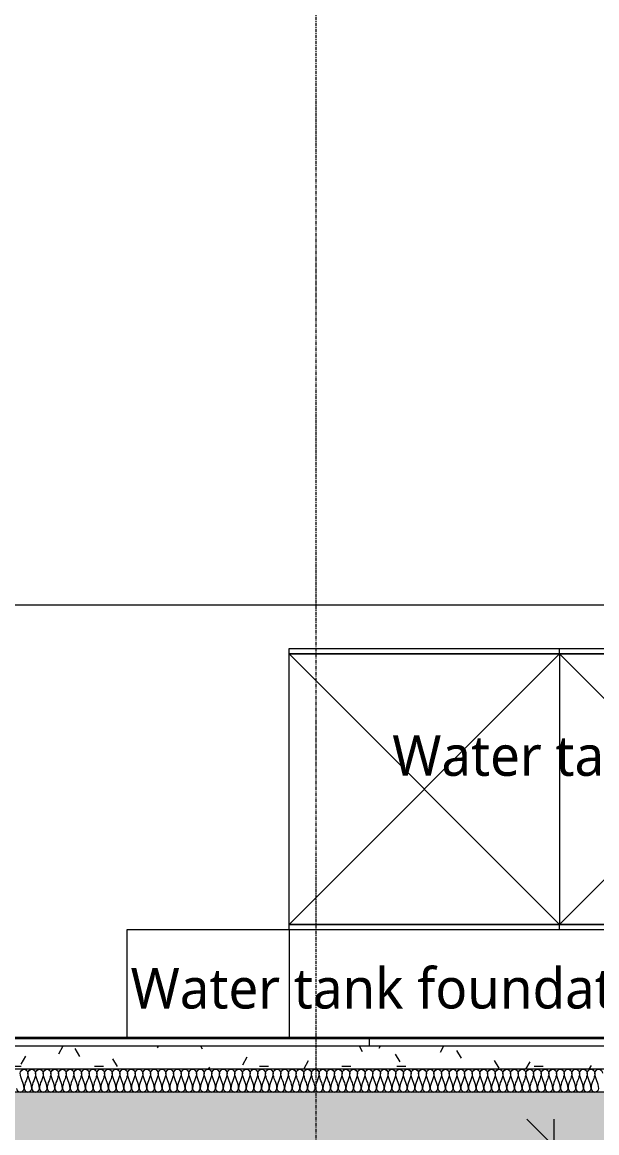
# Model space of a CAD drawing. Header units: millimetres. Extents: x -25665 to 25841, y -6376 to 15610.
# Drawn here: x -3350 to -1225, y 7400 to 11505 of the extents above; entities that cross this region are included whole.
import ezdxf

# ---------------------------------------------------------------- set-up
doc = ezdxf.new("R2010")
doc.units = ezdxf.units.MM
doc.linetypes.add('Grid Line', pattern=[22.225, 12.7, -3.175, 3.175, -3.175])
for name, color, linetype, lineweight in [('A-ANNO-DIMS', 211, 'Continuous', 9), ('A-ANNO-DIMS-100', 211, 'Continuous', 9), ('A-DETL', 90, 'Continuous', 9), ('A-DETL-GENF', 92, 'Continuous', 9), ('A-DETL-THIN', 151, 'Continuous', 9), ('A-FLOR', 192, 'Continuous', 9), ('A-FLOR-MCUT', 51, 'Continuous', 9), ('A-FLOR-PATT', 8, 'Continuous', 35), ('A-WALL', 113, 'Continuous', 9), ('G-ANNO-TEXT', 231, 'Continuous', 9), ('P-SANR-FIXT', 6, 'Continuous', 9), ('S-GRID', 1, 'Continuous', 9)]:
    doc.layers.add(name, color=color, linetype=linetype, lineweight=lineweight)
doc.styles.add('Arial_4', font='arial.ttf', dxfattribs={"height": 150})
doc.styles.add('Lucida Sans Unicode_1', font='l_10646.ttf', dxfattribs={"height": 150})
doc.dimstyles.new('100', dxfattribs={"dimscale": 304.8, "dimtxt": 153.03891, "dimasz": 0.656168, "dimexe": 0.328084, "dimexo": 0.0625, "dimgap": 0.016404, "dimtad": 1, "dimdec": 0, "dimzin": 0, "dimdsep": 46, "dimtxsty": 'Arial_4', "dimblk1": 'OBLIQUE', "dimblk2": 'OBLIQUE', "dimsah": 1, "dimcen": 0.09, "dimdle": 0.328084, "dimazin": 0, "dimtfac": 1, "dimtdec": 4, "dimtix": 1, "dimtmove": 0, "dimatfit": 3, "dimfxl": 0.328084, "dimfxlon": 1, "dimtvp": 1, "dimtolj": 1, "dimtzin": 0, "dimarcsym": 2})
pattern_1 = [(90, (-2066.7, 4700), (-2000, 1e-13), [])]
pattern_2 = [(0, (-2066.66, 4700), (406.4, 101.6), [33.528, -271.272, 33.528, -271.272, -1625.6]), (0, (-2066.66, 4700), (406.4, 101.6), [-609.6, 33.528, -576.072, 33.528, -271.272, -711.2]), (0, (-2066.66, 4700), (406.4, 101.6), [-1524, 33.528, -169.672, 33.528, -474.472]), (120, (-1914.26, 4750.8), (-291.1882, 301.1527), [33.528, -271.272, 33.528, -271.272, -1625.6]), (120, (-1914.26, 4750.8), (-291.1882, 301.1527), [-609.6, 33.528, -576.072, 33.528, -271.272, -711.2]), (120, (-1914.26, 4750.8), (-291.1882, 301.1527), [-1524, 33.528, -169.672, 33.528, -474.472]), (240, (-1863.46, 4954), (-115.2118, -402.7527), [33.528, -271.272, 33.528, -271.272, -1625.6]), (240, (-1863.46, 4954), (-115.2118, -402.7527), [-609.6, 33.528, -576.072, 33.528, -271.272, -711.2]), (240, (-1863.46, 4954), (-115.2118, -402.7527), [-1524, 33.528, -169.672, 33.528, -474.472])]

# ---------------------------------------------------------------- blocks, each defined once
blk = doc.blocks.new('1m only - 1m only-860609-Section - D')
at = {"layer": 'P-SANR-FIXT'}
for p, q in [((-2362.8, 9190), (-1362.8, 9190)), ((-2362.8, 9170), (-2362.8, 9190)), ((-1362.8, 9170), (-2362.8, 9170)), ((-1362.8, 9170), (-2362.8, 8170)), ((-2362.8, 9170), (-1362.8, 8170)), ((-2362.8, 9170), (637.2, 9170)), ((-2362.8, 8170), (-2362.8, 9170)), ((-1362.8, 9190), (-362.8, 9190)), ((-1362.8, 9170), (-1362.8, 9190)), ((-1362.8, 9170), (-1362.8, 9190)), ((-362.8, 9170), (-1362.8, 9170)), ((-362.8, 9170), (-1362.8, 8170)), ((-1362.8, 9170), (-362.8, 8170)), ((-1362.8, 9170), (-1362.8, 8170)), ((-362.8, 9190), (637.2, 9190)), ((-362.8, 9170), (-362.8, 9190)), ((-362.8, 9170), (-362.8, 9190)), ((637.2, 9170), (-362.8, 9170)), ((637.2, 9170), (-362.8, 8170)), ((-362.8, 9170), (637.2, 8170)), ((-362.8, 9170), (-362.8, 8170)), ((637.2, 9170), (637.2, 9190)), ((637.2, 9170), (637.2, 8170)), ((-2362.8, 8170), (-1362.8, 8170)), ((-2362.8, 8150), (-2362.8, 8170)), ((637.2, 8170), (-2362.8, 8170)), ((-1362.8, 8170), (-362.8, 8170)), ((-1362.8, 8150), (-1362.8, 8170)), ((-1362.8, 8150), (-1362.8, 8170)), ((-362.8, 8170), (637.2, 8170)), ((-362.8, 8150), (-362.8, 8170)), ((-362.8, 8150), (-362.8, 8170)), ((637.2, 8150), (637.2, 8170))]:
    blk.add_line(p, q, dxfattribs=at)
blk = doc.blocks.new('DIMBLOCK11-Section - D')
at = {"layer": 'A-ANNO-DIMS-100', "transparency": 16777216}
for p, q in [((-1383.6, 7350), (-1483.6, 7450)), ((-1383.6, 7450), (-1383.6, 6850)), ((-1283.6, 7350), (-1483.6, 7350)), ((-1383.6, 7350), (-1283.6, 7250)), ((-1383.6, 7350), (-1283.6, 7350)), ((-1383.6, 6850), (-1483.6, 6950)), ((-1283.6, 6850), (-1483.6, 6850)), ((-1383.6, 6850), (-1283.6, 6750)), ((-1383.6, 6850), (-1283.6, 6850))]:
    blk.add_line(p, q, dxfattribs=at)
at = {"layer": 'A-ANNO-DIMS-100', "color": 0, "transparency": 16777216, "insert": (-1583.3, 6926.9), "char_height": 150, "width": 415.324, "attachment_point": 1, "rotation": 90, "line_spacing_factor": 0.941778, "style": 'Arial_4'}
blk.add_mtext('500', dxfattribs=at)
blk = doc.blocks.new('_Oblique')
at = {"color": 0, "linetype": 'ByBlock', "lineweight": -2}
blk.add_line((-0.5, -0.5), (0.5, 0.5), dxfattribs=at)

msp = doc.modelspace()

# ---------------------------------------------------------------- hatches: boundary and pattern name
at = {"layer": 'A-DETL-GENF'}
h = msp.add_hatch(color=253, dxfattribs=at)
h.paths.add_polyline_path([(4933.9, 7050), (5022.2, 7050), (5022.2, 8750), (4822.2, 8750), (4822.2, 7550), (-6827.8, 7550), (-6827.8, 7690), (-7027.8, 7690), (-7027.8, 7550), (-8428.1, 7550), (-8428.1, 7850), (-8678.1, 7850), (-8678.1, 7050), (-8428.1, 7050), (-8428.1, 7350), (4772.2, 7350), (4772.2, 7050)])
h.paths.add_polyline_path([(-7027.8, 7950), (-6827.8, 7950), (-6827.8, 8750), (-7027.8, 8750)])
at = {"layer": 'A-FLOR-PATT', "lineweight": 9}
h = msp.add_hatch(dxfattribs=at)
h.set_pattern_fill('FP_2', color=256, style=0, pattern_type=2)
h.set_pattern_definition(pattern_1)
h.paths.add_polyline_path([(-7027.8, 7720), (-2060.1, 7720), (-2060.1, 7750), (-8182.7, 7750), (-8178.6, 7748.5), (-8188.1, 7720), (-8178.6, 7720)])
h.paths.add_polyline_path([(-8188.1, 7720), (-8268.1, 7750), (-8428.1, 7750), (-8428.1, 7720)])
h = msp.add_hatch(dxfattribs=at)
h.set_pattern_fill('FP_3', color=256, style=0, pattern_type=2)
h.set_pattern_definition(pattern_2)
h.paths.add_polyline_path([(-2060.1, 7635), (-2060.1, 7720), (-8428.1, 7720), (-8428.1, 7635), (-7027.8, 7635), (-7027.8, 7690), (-6827.8, 7690), (-6827.8, 7635), (-2174.5, 7635)])
h = msp.add_hatch(dxfattribs=at)
h.set_pattern_fill('FP_2', color=256, style=0, pattern_type=2)
h.set_pattern_definition(pattern_1)
h.paths.add_polyline_path([(4582.2, 7720), (4572.2, 7750), (-2060.1, 7750), (-2060.1, 7720), (4572.2, 7720)])
h = msp.add_hatch(dxfattribs=at)
h.set_pattern_fill('FP_3', color=256, style=0, pattern_type=2)
h.set_pattern_definition(pattern_2)
h.paths.add_polyline_path([(-143.5, 7635), (4822.2, 7635), (4822.2, 7720), (-2060.1, 7720), (-2060.1, 7635)])

# ---------------------------------------------------------------- linework, layer by layer
at = {"layer": 'A-DETL'}
for points in [[(-3357, 7620.8), (-3357, 7627.5), (-3342.8, 7642.5), (-3328.7, 7627.5), (-3328.7, 7620.8)], [(-3342.8, 7564.2), (-3342.8, 7583.6), (-3357, 7601.4), (-3357, 7620.8)], [(-3328.7, 7620.8), (-3328.7, 7601.4), (-3342.8, 7583.6), (-3342.8, 7564.2)], [(-3328.7, 7620.8), (-3328.7, 7627.5), (-3314.5, 7642.5), (-3300.3, 7627.5), (-3300.3, 7620.8)], [(-3314.5, 7564.2), (-3314.5, 7583.6), (-3328.7, 7601.4), (-3328.7, 7620.8)], [(-3300.3, 7620.8), (-3300.3, 7601.4), (-3314.5, 7583.6), (-3314.5, 7564.2)], [(-3300.3, 7620.8), (-3300.3, 7627.5), (-3286.2, 7642.5), (-3272, 7627.5), (-3272, 7620.8)], [(-3286.2, 7564.2), (-3286.2, 7583.6), (-3300.3, 7601.4), (-3300.3, 7620.8)], [(-3272, 7620.8), (-3272, 7601.4), (-3286.2, 7583.6), (-3286.2, 7564.2)], [(-3272, 7620.8), (-3272, 7627.5), (-3257.8, 7642.5), (-3243.7, 7627.5), (-3243.7, 7620.8)], [(-3257.8, 7564.2), (-3257.8, 7583.6), (-3272, 7601.4), (-3272, 7620.8)], [(-3243.7, 7620.8), (-3243.7, 7601.4), (-3257.8, 7583.6), (-3257.8, 7564.2)], [(-3243.7, 7620.8), (-3243.7, 7627.5), (-3229.5, 7642.5), (-3215.3, 7627.5), (-3215.3, 7620.8)], [(-3229.5, 7564.2), (-3229.5, 7583.6), (-3243.7, 7601.4), (-3243.7, 7620.8)], [(-3215.3, 7620.8), (-3215.3, 7601.4), (-3229.5, 7583.6), (-3229.5, 7564.2)], [(-3215.3, 7620.8), (-3215.3, 7627.5), (-3201.2, 7642.5), (-3187, 7627.5), (-3187, 7620.8)], [(-3201.2, 7564.2), (-3201.2, 7583.6), (-3215.3, 7601.4), (-3215.3, 7620.8)], [(-3187, 7620.8), (-3187, 7601.4), (-3201.2, 7583.6), (-3201.2, 7564.2)], [(-3187, 7620.8), (-3187, 7627.5), (-3172.8, 7642.5), (-3158.7, 7627.5), (-3158.7, 7620.8)], [(-3172.8, 7564.2), (-3172.8, 7583.6), (-3187, 7601.4), (-3187, 7620.8)], [(-3158.7, 7620.8), (-3158.7, 7601.4), (-3172.8, 7583.6), (-3172.8, 7564.2)], [(-3158.7, 7620.8), (-3158.7, 7627.5), (-3144.5, 7642.5), (-3130.3, 7627.5), (-3130.3, 7620.8)], [(-3144.5, 7564.2), (-3144.5, 7583.6), (-3158.7, 7601.4), (-3158.7, 7620.8)], [(-3130.3, 7620.8), (-3130.3, 7601.4), (-3144.5, 7583.6), (-3144.5, 7564.2)], [(-3130.3, 7620.8), (-3130.3, 7627.5), (-3116.2, 7642.5), (-3102, 7627.5), (-3102, 7620.8)], [(-3116.2, 7564.2), (-3116.2, 7583.6), (-3130.3, 7601.4), (-3130.3, 7620.8)], [(-3102, 7620.8), (-3102, 7601.4), (-3116.2, 7583.6), (-3116.2, 7564.2)], [(-3102, 7620.8), (-3102, 7627.5), (-3087.8, 7642.5), (-3073.7, 7627.5), (-3073.7, 7620.8)], [(-3087.8, 7564.2), (-3087.8, 7583.6), (-3102, 7601.4), (-3102, 7620.8)], [(-3073.7, 7620.8), (-3073.7, 7601.4), (-3087.8, 7583.6), (-3087.8, 7564.2)], [(-3073.7, 7620.8), (-3073.7, 7627.5), (-3059.5, 7642.5), (-3045.3, 7627.5), (-3045.3, 7620.8)], [(-3059.5, 7564.2), (-3059.5, 7583.6), (-3073.7, 7601.4), (-3073.7, 7620.8)], [(-3045.3, 7620.8), (-3045.3, 7601.4), (-3059.5, 7583.6), (-3059.5, 7564.2)], [(-3045.3, 7620.8), (-3045.3, 7627.5), (-3031.2, 7642.5), (-3017, 7627.5), (-3017, 7620.8)], [(-3031.2, 7564.2), (-3031.2, 7583.6), (-3045.3, 7601.4), (-3045.3, 7620.8)], [(-3017, 7620.8), (-3017, 7601.4), (-3031.2, 7583.6), (-3031.2, 7564.2)], [(-3017, 7620.8), (-3017, 7627.5), (-3002.8, 7642.5), (-2988.7, 7627.5), (-2988.7, 7620.8)], [(-3002.8, 7564.2), (-3002.8, 7583.6), (-3017, 7601.4), (-3017, 7620.8)], [(-2988.7, 7620.8), (-2988.7, 7601.4), (-3002.8, 7583.6), (-3002.8, 7564.2)], [(-2988.7, 7620.8), (-2988.7, 7627.5), (-2974.5, 7642.5), (-2960.3, 7627.5), (-2960.3, 7620.8)], [(-2974.5, 7564.2), (-2974.5, 7583.6), (-2988.7, 7601.4), (-2988.7, 7620.8)], [(-2960.3, 7620.8), (-2960.3, 7601.4), (-2974.5, 7583.6), (-2974.5, 7564.2)], [(-2960.3, 7620.8), (-2960.3, 7627.5), (-2946.2, 7642.5), (-2932, 7627.5), (-2932, 7620.8)], [(-2946.2, 7564.2), (-2946.2, 7583.6), (-2960.3, 7601.4), (-2960.3, 7620.8)], [(-2932, 7620.8), (-2932, 7601.4), (-2946.2, 7583.6), (-2946.2, 7564.2)], [(-2932, 7620.8), (-2932, 7627.5), (-2917.8, 7642.5), (-2903.7, 7627.5), (-2903.7, 7620.8)], [(-2917.8, 7564.2), (-2917.8, 7583.6), (-2932, 7601.4), (-2932, 7620.8)], [(-2903.7, 7620.8), (-2903.7, 7601.4), (-2917.8, 7583.6), (-2917.8, 7564.2)], [(-2903.7, 7620.8), (-2903.7, 7627.5), (-2889.5, 7642.5), (-2875.3, 7627.5), (-2875.3, 7620.8)], [(-2889.5, 7564.2), (-2889.5, 7583.6), (-2903.7, 7601.4), (-2903.7, 7620.8)], [(-2875.3, 7620.8), (-2875.3, 7601.4), (-2889.5, 7583.6), (-2889.5, 7564.2)], [(-2875.3, 7620.8), (-2875.3, 7627.5), (-2861.2, 7642.5), (-2847, 7627.5), (-2847, 7620.8)], [(-2861.2, 7564.2), (-2861.2, 7583.6), (-2875.3, 7601.4), (-2875.3, 7620.8)], [(-2847, 7620.8), (-2847, 7601.4), (-2861.2, 7583.6), (-2861.2, 7564.2)], [(-2847, 7620.8), (-2847, 7627.5), (-2832.8, 7642.5), (-2818.7, 7627.5), (-2818.7, 7620.8)], [(-2832.8, 7564.2), (-2832.8, 7583.6), (-2847, 7601.4), (-2847, 7620.8)], [(-2818.7, 7620.8), (-2818.7, 7601.4), (-2832.8, 7583.6), (-2832.8, 7564.2)], [(-2818.7, 7620.8), (-2818.7, 7627.5), (-2804.5, 7642.5), (-2790.3, 7627.5), (-2790.3, 7620.8)], [(-2804.5, 7564.2), (-2804.5, 7583.6), (-2818.7, 7601.4), (-2818.7, 7620.8)], [(-2790.3, 7620.8), (-2790.3, 7601.4), (-2804.5, 7583.6), (-2804.5, 7564.2)], [(-2790.3, 7620.8), (-2790.3, 7627.5), (-2776.2, 7642.5), (-2762, 7627.5), (-2762, 7620.8)], [(-2776.2, 7564.2), (-2776.2, 7583.6), (-2790.3, 7601.4), (-2790.3, 7620.8)], [(-2762, 7620.8), (-2762, 7601.4), (-2776.2, 7583.6), (-2776.2, 7564.2)], [(-2762, 7620.8), (-2762, 7627.5), (-2747.8, 7642.5), (-2733.7, 7627.5), (-2733.7, 7620.8)], [(-2747.8, 7564.2), (-2747.8, 7583.6), (-2762, 7601.4), (-2762, 7620.8)], [(-2733.7, 7620.8), (-2733.7, 7601.4), (-2747.8, 7583.6), (-2747.8, 7564.2)], [(-2733.7, 7620.8), (-2733.7, 7627.5), (-2719.5, 7642.5), (-2705.3, 7627.5), (-2705.3, 7620.8)], [(-2719.5, 7564.2), (-2719.5, 7583.6), (-2733.7, 7601.4), (-2733.7, 7620.8)], [(-2705.3, 7620.8), (-2705.3, 7601.4), (-2719.5, 7583.6), (-2719.5, 7564.2)], [(-2705.3, 7620.8), (-2705.3, 7627.5), (-2691.2, 7642.5), (-2677, 7627.5), (-2677, 7620.8)], [(-2691.2, 7564.2), (-2691.2, 7583.6), (-2705.3, 7601.4), (-2705.3, 7620.8)], [(-2677, 7620.8), (-2677, 7601.4), (-2691.2, 7583.6), (-2691.2, 7564.2)], [(-2677, 7620.8), (-2677, 7627.5), (-2662.8, 7642.5), (-2648.7, 7627.5), (-2648.7, 7620.8)], [(-2662.8, 7564.2), (-2662.8, 7583.6), (-2677, 7601.4), (-2677, 7620.8)], [(-2648.7, 7620.8), (-2648.7, 7601.4), (-2662.8, 7583.6), (-2662.8, 7564.2)], [(-2648.7, 7620.8), (-2648.7, 7627.5), (-2634.5, 7642.5), (-2620.3, 7627.5), (-2620.3, 7620.8)], [(-2634.5, 7564.2), (-2634.5, 7583.6), (-2648.7, 7601.4), (-2648.7, 7620.8)], [(-2620.3, 7620.8), (-2620.3, 7601.4), (-2634.5, 7583.6), (-2634.5, 7564.2)], [(-2620.3, 7620.8), (-2620.3, 7627.5), (-2606.2, 7642.5), (-2592, 7627.5), (-2592, 7620.8)], [(-2606.2, 7564.2), (-2606.2, 7583.6), (-2620.3, 7601.4), (-2620.3, 7620.8)], [(-2592, 7620.8), (-2592, 7601.4), (-2606.2, 7583.6), (-2606.2, 7564.2)], [(-2592, 7620.8), (-2592, 7627.5), (-2577.8, 7642.5), (-2563.7, 7627.5), (-2563.7, 7620.8)], [(-2577.8, 7564.2), (-2577.8, 7583.6), (-2592, 7601.4), (-2592, 7620.8)], [(-2563.7, 7620.8), (-2563.7, 7601.4), (-2577.8, 7583.6), (-2577.8, 7564.2)], [(-2563.7, 7620.8), (-2563.7, 7627.5), (-2549.5, 7642.5), (-2535.3, 7627.5), (-2535.3, 7620.8)], [(-2549.5, 7564.2), (-2549.5, 7583.6), (-2563.7, 7601.4), (-2563.7, 7620.8)], [(-2535.3, 7620.8), (-2535.3, 7601.4), (-2549.5, 7583.6), (-2549.5, 7564.2)], [(-2535.3, 7620.8), (-2535.3, 7627.5), (-2521.2, 7642.5), (-2507, 7627.5), (-2507, 7620.8)], [(-2521.2, 7564.2), (-2521.2, 7583.6), (-2535.3, 7601.4), (-2535.3, 7620.8)], [(-2507, 7620.8), (-2507, 7601.4), (-2521.2, 7583.6), (-2521.2, 7564.2)], [(-2507, 7620.8), (-2507, 7627.5), (-2492.8, 7642.5), (-2478.7, 7627.5), (-2478.7, 7620.8)], [(-2492.8, 7564.2), (-2492.8, 7583.6), (-2507, 7601.4), (-2507, 7620.8)], [(-2478.7, 7620.8), (-2478.7, 7601.4), (-2492.8, 7583.6), (-2492.8, 7564.2)], [(-2478.7, 7620.8), (-2478.7, 7627.5), (-2464.5, 7642.5), (-2450.3, 7627.5), (-2450.3, 7620.8)], [(-2464.5, 7564.2), (-2464.5, 7583.6), (-2478.7, 7601.4), (-2478.7, 7620.8)], [(-2450.3, 7620.8), (-2450.3, 7601.4), (-2464.5, 7583.6), (-2464.5, 7564.2)], [(-2450.3, 7620.8), (-2450.3, 7627.5), (-2436.2, 7642.5), (-2422, 7627.5), (-2422, 7620.8)], [(-2436.2, 7564.2), (-2436.2, 7583.6), (-2450.3, 7601.4), (-2450.3, 7620.8)], [(-2422, 7620.8), (-2422, 7601.4), (-2436.2, 7583.6), (-2436.2, 7564.2)], [(-2422, 7620.8), (-2422, 7627.5), (-2407.8, 7642.5), (-2393.7, 7627.5), (-2393.7, 7620.8)], [(-2407.8, 7564.2), (-2407.8, 7583.6), (-2422, 7601.4), (-2422, 7620.8)], [(-2393.7, 7620.8), (-2393.7, 7601.4), (-2407.8, 7583.6), (-2407.8, 7564.2)], [(-2393.7, 7620.8), (-2393.7, 7627.5), (-2379.5, 7642.5), (-2365.3, 7627.5), (-2365.3, 7620.8)], [(-2379.5, 7564.2), (-2379.5, 7583.6), (-2393.7, 7601.4), (-2393.7, 7620.8)], [(-2365.3, 7620.8), (-2365.3, 7601.4), (-2379.5, 7583.6), (-2379.5, 7564.2)], [(-2365.3, 7620.8), (-2365.3, 7627.5), (-2351.2, 7642.5), (-2337, 7627.5), (-2337, 7620.8)], [(-2351.2, 7564.2), (-2351.2, 7583.6), (-2365.3, 7601.4), (-2365.3, 7620.8)], [(-2337, 7620.8), (-2337, 7601.4), (-2351.2, 7583.6), (-2351.2, 7564.2)], [(-2337, 7620.8), (-2337, 7627.5), (-2322.8, 7642.5), (-2308.7, 7627.5), (-2308.7, 7620.8)], [(-2322.8, 7564.2), (-2322.8, 7583.6), (-2337, 7601.4), (-2337, 7620.8)], [(-2308.7, 7620.8), (-2308.7, 7601.4), (-2322.8, 7583.6), (-2322.8, 7564.2)], [(-2308.7, 7620.8), (-2308.7, 7627.5), (-2294.5, 7642.5), (-2280.3, 7627.5), (-2280.3, 7620.8)], [(-2294.5, 7564.2), (-2294.5, 7583.6), (-2308.7, 7601.4), (-2308.7, 7620.8)], [(-2280.3, 7620.8), (-2280.3, 7601.4), (-2294.5, 7583.6), (-2294.5, 7564.2)], [(-2280.3, 7620.8), (-2280.3, 7627.5), (-2266.2, 7642.5), (-2252, 7627.5), (-2252, 7620.8)], [(-2266.2, 7564.2), (-2266.2, 7583.6), (-2280.3, 7601.4), (-2280.3, 7620.8)], [(-2252, 7620.8), (-2252, 7601.4), (-2266.2, 7583.6), (-2266.2, 7564.2)], [(-2252, 7620.8), (-2252, 7627.5), (-2237.8, 7642.5), (-2223.7, 7627.5), (-2223.7, 7620.8)], [(-2237.8, 7564.2), (-2237.8, 7583.6), (-2252, 7601.4), (-2252, 7620.8)], [(-2223.7, 7620.8), (-2223.7, 7601.4), (-2237.8, 7583.6), (-2237.8, 7564.2)], [(-2223.7, 7620.8), (-2223.7, 7627.5), (-2209.5, 7642.5), (-2195.3, 7627.5), (-2195.3, 7620.8)], [(-2209.5, 7564.2), (-2209.5, 7583.6), (-2223.7, 7601.4), (-2223.7, 7620.8)], [(-2195.3, 7620.8), (-2195.3, 7601.4), (-2209.5, 7583.6), (-2209.5, 7564.2)], [(-2195.3, 7620.8), (-2195.3, 7627.5), (-2181.2, 7642.5), (-2167, 7627.5), (-2167, 7620.8)], [(-2181.2, 7564.2), (-2181.2, 7583.6), (-2195.3, 7601.4), (-2195.3, 7620.8)], [(-2167, 7620.8), (-2167, 7601.4), (-2181.2, 7583.6), (-2181.2, 7564.2)], [(-2167, 7620.8), (-2167, 7627.5), (-2152.8, 7642.5), (-2138.7, 7627.5), (-2138.7, 7620.8)], [(-2152.8, 7564.2), (-2152.8, 7583.6), (-2167, 7601.4), (-2167, 7620.8)], [(-2138.7, 7620.8), (-2138.7, 7601.4), (-2152.8, 7583.6), (-2152.8, 7564.2)], [(-2138.7, 7620.8), (-2138.7, 7627.5), (-2124.5, 7642.5), (-2110.3, 7627.5), (-2110.3, 7620.8)], [(-2124.5, 7564.2), (-2124.5, 7583.6), (-2138.7, 7601.4), (-2138.7, 7620.8)], [(-2110.3, 7620.8), (-2110.3, 7601.4), (-2124.5, 7583.6), (-2124.5, 7564.2)], [(-2110.3, 7620.8), (-2110.3, 7627.5), (-2096.2, 7642.5), (-2082, 7627.5), (-2082, 7620.8)], [(-2096.2, 7564.2), (-2096.2, 7583.6), (-2110.3, 7601.4), (-2110.3, 7620.8)], [(-2082, 7620.8), (-2082, 7601.4), (-2096.2, 7583.6), (-2096.2, 7564.2)], [(-2082, 7620.8), (-2082, 7627.5), (-2067.8, 7642.5), (-2053.7, 7627.5), (-2053.7, 7620.8)], [(-2067.8, 7564.2), (-2067.8, 7583.6), (-2082, 7601.4), (-2082, 7620.8)], [(-2053.7, 7620.8), (-2053.7, 7601.4), (-2067.8, 7583.6), (-2067.8, 7564.2)], [(-2053.7, 7620.8), (-2053.7, 7627.5), (-2039.5, 7642.5), (-2025.3, 7627.5), (-2025.3, 7620.8)], [(-2039.5, 7564.2), (-2039.5, 7583.6), (-2053.7, 7601.4), (-2053.7, 7620.8)], [(-2025.3, 7620.8), (-2025.3, 7601.4), (-2039.5, 7583.6), (-2039.5, 7564.2)], [(-2025.3, 7620.8), (-2025.3, 7627.5), (-2011.2, 7642.5), (-1997, 7627.5), (-1997, 7620.8)], [(-2011.2, 7564.2), (-2011.2, 7583.6), (-2025.3, 7601.4), (-2025.3, 7620.8)], [(-1997, 7620.8), (-1997, 7601.4), (-2011.2, 7583.6), (-2011.2, 7564.2)], [(-1997, 7620.8), (-1997, 7627.5), (-1982.8, 7642.5), (-1968.7, 7627.5), (-1968.7, 7620.8)], [(-1982.8, 7564.2), (-1982.8, 7583.6), (-1997, 7601.4), (-1997, 7620.8)], [(-1968.7, 7620.8), (-1968.7, 7601.4), (-1982.8, 7583.6), (-1982.8, 7564.2)], [(-1968.7, 7620.8), (-1968.7, 7627.5), (-1954.5, 7642.5), (-1940.3, 7627.5), (-1940.3, 7620.8)], [(-1954.5, 7564.2), (-1954.5, 7583.6), (-1968.7, 7601.4), (-1968.7, 7620.8)], [(-1940.3, 7620.8), (-1940.3, 7601.4), (-1954.5, 7583.6), (-1954.5, 7564.2)], [(-1940.3, 7620.8), (-1940.3, 7627.5), (-1926.2, 7642.5), (-1912, 7627.5), (-1912, 7620.8)], [(-1926.2, 7564.2), (-1926.2, 7583.6), (-1940.3, 7601.4), (-1940.3, 7620.8)], [(-1912, 7620.8), (-1912, 7601.4), (-1926.2, 7583.6), (-1926.2, 7564.2)], [(-1912, 7620.8), (-1912, 7627.5), (-1897.8, 7642.5), (-1883.7, 7627.5), (-1883.7, 7620.8)], [(-1897.8, 7564.2), (-1897.8, 7583.6), (-1912, 7601.4), (-1912, 7620.8)], [(-1883.7, 7620.8), (-1883.7, 7601.4), (-1897.8, 7583.6), (-1897.8, 7564.2)], [(-1883.7, 7620.8), (-1883.7, 7627.5), (-1869.5, 7642.5), (-1855.3, 7627.5), (-1855.3, 7620.8)], [(-1869.5, 7564.2), (-1869.5, 7583.6), (-1883.7, 7601.4), (-1883.7, 7620.8)], [(-1855.3, 7620.8), (-1855.3, 7601.4), (-1869.5, 7583.6), (-1869.5, 7564.2)], [(-1855.3, 7620.8), (-1855.3, 7627.5), (-1841.2, 7642.5), (-1827, 7627.5), (-1827, 7620.8)], [(-1841.2, 7564.2), (-1841.2, 7583.6), (-1855.3, 7601.4), (-1855.3, 7620.8)], [(-1827, 7620.8), (-1827, 7601.4), (-1841.2, 7583.6), (-1841.2, 7564.2)], [(-1827, 7620.8), (-1827, 7627.5), (-1812.8, 7642.5), (-1798.7, 7627.5), (-1798.7, 7620.8)], [(-1812.8, 7564.2), (-1812.8, 7583.6), (-1827, 7601.4), (-1827, 7620.8)], [(-1798.7, 7620.8), (-1798.7, 7601.4), (-1812.8, 7583.6), (-1812.8, 7564.2)], [(-1798.7, 7620.8), (-1798.7, 7627.5), (-1784.5, 7642.5), (-1770.3, 7627.5), (-1770.3, 7620.8)], [(-1784.5, 7564.2), (-1784.5, 7583.6), (-1798.7, 7601.4), (-1798.7, 7620.8)], [(-1770.3, 7620.8), (-1770.3, 7601.4), (-1784.5, 7583.6), (-1784.5, 7564.2)], [(-1770.3, 7620.8), (-1770.3, 7627.5), (-1756.2, 7642.5), (-1742, 7627.5), (-1742, 7620.8)], [(-1756.2, 7564.2), (-1756.2, 7583.6), (-1770.3, 7601.4), (-1770.3, 7620.8)], [(-1742, 7620.8), (-1742, 7601.4), (-1756.2, 7583.6), (-1756.2, 7564.2)], [(-1742, 7620.8), (-1742, 7627.5), (-1727.8, 7642.5), (-1713.7, 7627.5), (-1713.7, 7620.8)], [(-1727.8, 7564.2), (-1727.8, 7583.6), (-1742, 7601.4), (-1742, 7620.8)], [(-1713.7, 7620.8), (-1713.7, 7601.4), (-1727.8, 7583.6), (-1727.8, 7564.2)], [(-1713.7, 7620.8), (-1713.7, 7627.5), (-1699.5, 7642.5), (-1685.3, 7627.5), (-1685.3, 7620.8)], [(-1699.5, 7564.2), (-1699.5, 7583.6), (-1713.7, 7601.4), (-1713.7, 7620.8)], [(-1685.3, 7620.8), (-1685.3, 7601.4), (-1699.5, 7583.6), (-1699.5, 7564.2)], [(-1685.3, 7620.8), (-1685.3, 7627.5), (-1671.2, 7642.5), (-1657, 7627.5), (-1657, 7620.8)], [(-1671.2, 7564.2), (-1671.2, 7583.6), (-1685.3, 7601.4), (-1685.3, 7620.8)], [(-1657, 7620.8), (-1657, 7601.4), (-1671.2, 7583.6), (-1671.2, 7564.2)], [(-1657, 7620.8), (-1657, 7627.5), (-1642.8, 7642.5), (-1628.7, 7627.5), (-1628.7, 7620.8)], [(-1642.8, 7564.2), (-1642.8, 7583.6), (-1657, 7601.4), (-1657, 7620.8)], [(-1628.7, 7620.8), (-1628.7, 7601.4), (-1642.8, 7583.6), (-1642.8, 7564.2)], [(-1628.7, 7620.8), (-1628.7, 7627.5), (-1614.5, 7642.5), (-1600.3, 7627.5), (-1600.3, 7620.8)], [(-1614.5, 7564.2), (-1614.5, 7583.6), (-1628.7, 7601.4), (-1628.7, 7620.8)], [(-1600.3, 7620.8), (-1600.3, 7601.4), (-1614.5, 7583.6), (-1614.5, 7564.2)], [(-1600.3, 7620.8), (-1600.3, 7627.5), (-1586.2, 7642.5), (-1572, 7627.5), (-1572, 7620.8)], [(-1586.2, 7564.2), (-1586.2, 7583.6), (-1600.3, 7601.4), (-1600.3, 7620.8)], [(-1572, 7620.8), (-1572, 7601.4), (-1586.2, 7583.6), (-1586.2, 7564.2)], [(-1572, 7620.8), (-1572, 7627.5), (-1557.8, 7642.5), (-1543.7, 7627.5), (-1543.7, 7620.8)], [(-1557.8, 7564.2), (-1557.8, 7583.6), (-1572, 7601.4), (-1572, 7620.8)], [(-1543.7, 7620.8), (-1543.7, 7601.4), (-1557.8, 7583.6), (-1557.8, 7564.2)], [(-1543.7, 7620.8), (-1543.7, 7627.5), (-1529.5, 7642.5), (-1515.3, 7627.5), (-1515.3, 7620.8)], [(-1529.5, 7564.2), (-1529.5, 7583.6), (-1543.7, 7601.4), (-1543.7, 7620.8)], [(-1515.3, 7620.8), (-1515.3, 7601.4), (-1529.5, 7583.6), (-1529.5, 7564.2)], [(-1515.3, 7620.8), (-1515.3, 7627.5), (-1501.2, 7642.5), (-1487, 7627.5), (-1487, 7620.8)], [(-1501.2, 7564.2), (-1501.2, 7583.6), (-1515.3, 7601.4), (-1515.3, 7620.8)], [(-1487, 7620.8), (-1487, 7601.4), (-1501.2, 7583.6), (-1501.2, 7564.2)], [(-1487, 7620.8), (-1487, 7627.5), (-1472.8, 7642.5), (-1458.7, 7627.5), (-1458.7, 7620.8)], [(-1472.8, 7564.2), (-1472.8, 7583.6), (-1487, 7601.4), (-1487, 7620.8)], [(-1458.7, 7620.8), (-1458.7, 7601.4), (-1472.8, 7583.6), (-1472.8, 7564.2)], [(-1458.7, 7620.8), (-1458.7, 7627.5), (-1444.5, 7642.5), (-1430.3, 7627.5), (-1430.3, 7620.8)], [(-1444.5, 7564.2), (-1444.5, 7583.6), (-1458.7, 7601.4), (-1458.7, 7620.8)], [(-1430.3, 7620.8), (-1430.3, 7601.4), (-1444.5, 7583.6), (-1444.5, 7564.2)], [(-1430.3, 7620.8), (-1430.3, 7627.5), (-1416.2, 7642.5), (-1402, 7627.5), (-1402, 7620.8)], [(-1416.2, 7564.2), (-1416.2, 7583.6), (-1430.3, 7601.4), (-1430.3, 7620.8)], [(-1402, 7620.8), (-1402, 7601.4), (-1416.2, 7583.6), (-1416.2, 7564.2)], [(-1402, 7620.8), (-1402, 7627.5), (-1387.8, 7642.5), (-1373.7, 7627.5), (-1373.7, 7620.8)], [(-1387.8, 7564.2), (-1387.8, 7583.6), (-1402, 7601.4), (-1402, 7620.8)], [(-1373.7, 7620.8), (-1373.7, 7601.4), (-1387.8, 7583.6), (-1387.8, 7564.2)], [(-1373.7, 7620.8), (-1373.7, 7627.5), (-1359.5, 7642.5), (-1345.3, 7627.5), (-1345.3, 7620.8)], [(-1359.5, 7564.2), (-1359.5, 7583.6), (-1373.7, 7601.4), (-1373.7, 7620.8)], [(-1345.3, 7620.8), (-1345.3, 7601.4), (-1359.5, 7583.6), (-1359.5, 7564.2)], [(-1345.3, 7620.8), (-1345.3, 7627.5), (-1331.2, 7642.5), (-1317, 7627.5), (-1317, 7620.8)], [(-1331.2, 7564.2), (-1331.2, 7583.6), (-1345.3, 7601.4), (-1345.3, 7620.8)], [(-1317, 7620.8), (-1317, 7601.4), (-1331.2, 7583.6), (-1331.2, 7564.2)], [(-1317, 7620.8), (-1317, 7627.5), (-1302.8, 7642.5), (-1288.7, 7627.5), (-1288.7, 7620.8)], [(-1302.8, 7564.2), (-1302.8, 7583.6), (-1317, 7601.4), (-1317, 7620.8)], [(-1288.7, 7620.8), (-1288.7, 7601.4), (-1302.8, 7583.6), (-1302.8, 7564.2)], [(-1288.7, 7620.8), (-1288.7, 7627.5), (-1274.5, 7642.5), (-1260.3, 7627.5), (-1260.3, 7620.8)], [(-1274.5, 7564.2), (-1274.5, 7583.6), (-1288.7, 7601.4), (-1288.7, 7620.8)], [(-1260.3, 7620.8), (-1260.3, 7601.4), (-1274.5, 7583.6), (-1274.5, 7564.2)], [(-1260.3, 7620.8), (-1260.3, 7627.5), (-1246.2, 7642.5), (-1232, 7627.5), (-1232, 7620.8)], [(-1246.2, 7564.2), (-1246.2, 7583.6), (-1260.3, 7601.4), (-1260.3, 7620.8)], [(-1232, 7620.8), (-1232, 7601.4), (-1246.2, 7583.6), (-1246.2, 7564.2)], [(-1232, 7620.8), (-1232, 7627.5), (-1217.8, 7642.5), (-1203.7, 7627.5), (-1203.7, 7620.8)], [(-1217.8, 7564.2), (-1217.8, 7583.6), (-1232, 7601.4), (-1232, 7620.8)], [(-3371.2, 7564.2), (-3371.2, 7557.5), (-3357, 7542.5), (-3342.8, 7557.5), (-3342.8, 7564.2)], [(-3342.8, 7564.2), (-3342.8, 7557.5), (-3328.7, 7542.5), (-3314.5, 7557.5), (-3314.5, 7564.2)], [(-3314.5, 7564.2), (-3314.5, 7557.5), (-3300.3, 7542.5), (-3286.2, 7557.5), (-3286.2, 7564.2)], [(-3286.2, 7564.2), (-3286.2, 7557.5), (-3272, 7542.5), (-3257.8, 7557.5), (-3257.8, 7564.2)], [(-3257.8, 7564.2), (-3257.8, 7557.5), (-3243.7, 7542.5), (-3229.5, 7557.5), (-3229.5, 7564.2)], [(-3229.5, 7564.2), (-3229.5, 7557.5), (-3215.3, 7542.5), (-3201.2, 7557.5), (-3201.2, 7564.2)], [(-3201.2, 7564.2), (-3201.2, 7557.5), (-3187, 7542.5), (-3172.8, 7557.5), (-3172.8, 7564.2)], [(-3172.8, 7564.2), (-3172.8, 7557.5), (-3158.7, 7542.5), (-3144.5, 7557.5), (-3144.5, 7564.2)], [(-3144.5, 7564.2), (-3144.5, 7557.5), (-3130.3, 7542.5), (-3116.2, 7557.5), (-3116.2, 7564.2)], [(-3116.2, 7564.2), (-3116.2, 7557.5), (-3102, 7542.5), (-3087.8, 7557.5), (-3087.8, 7564.2)], [(-3087.8, 7564.2), (-3087.8, 7557.5), (-3073.7, 7542.5), (-3059.5, 7557.5), (-3059.5, 7564.2)], [(-3059.5, 7564.2), (-3059.5, 7557.5), (-3045.3, 7542.5), (-3031.2, 7557.5), (-3031.2, 7564.2)], [(-3031.2, 7564.2), (-3031.2, 7557.5), (-3017, 7542.5), (-3002.8, 7557.5), (-3002.8, 7564.2)], [(-3002.8, 7564.2), (-3002.8, 7557.5), (-2988.7, 7542.5), (-2974.5, 7557.5), (-2974.5, 7564.2)], [(-2974.5, 7564.2), (-2974.5, 7557.5), (-2960.3, 7542.5), (-2946.2, 7557.5), (-2946.2, 7564.2)], [(-2946.2, 7564.2), (-2946.2, 7557.5), (-2932, 7542.5), (-2917.8, 7557.5), (-2917.8, 7564.2)], [(-2917.8, 7564.2), (-2917.8, 7557.5), (-2903.7, 7542.5), (-2889.5, 7557.5), (-2889.5, 7564.2)], [(-2889.5, 7564.2), (-2889.5, 7557.5), (-2875.3, 7542.5), (-2861.2, 7557.5), (-2861.2, 7564.2)], [(-2861.2, 7564.2), (-2861.2, 7557.5), (-2847, 7542.5), (-2832.8, 7557.5), (-2832.8, 7564.2)], [(-2832.8, 7564.2), (-2832.8, 7557.5), (-2818.7, 7542.5), (-2804.5, 7557.5), (-2804.5, 7564.2)], [(-2804.5, 7564.2), (-2804.5, 7557.5), (-2790.3, 7542.5), (-2776.2, 7557.5), (-2776.2, 7564.2)], [(-2776.2, 7564.2), (-2776.2, 7557.5), (-2762, 7542.5), (-2747.8, 7557.5), (-2747.8, 7564.2)], [(-2747.8, 7564.2), (-2747.8, 7557.5), (-2733.7, 7542.5), (-2719.5, 7557.5), (-2719.5, 7564.2)], [(-2719.5, 7564.2), (-2719.5, 7557.5), (-2705.3, 7542.5), (-2691.2, 7557.5), (-2691.2, 7564.2)], [(-2691.2, 7564.2), (-2691.2, 7557.5), (-2677, 7542.5), (-2662.8, 7557.5), (-2662.8, 7564.2)], [(-2662.8, 7564.2), (-2662.8, 7557.5), (-2648.7, 7542.5), (-2634.5, 7557.5), (-2634.5, 7564.2)], [(-2634.5, 7564.2), (-2634.5, 7557.5), (-2620.3, 7542.5), (-2606.2, 7557.5), (-2606.2, 7564.2)], [(-2606.2, 7564.2), (-2606.2, 7557.5), (-2592, 7542.5), (-2577.8, 7557.5), (-2577.8, 7564.2)], [(-2577.8, 7564.2), (-2577.8, 7557.5), (-2563.7, 7542.5), (-2549.5, 7557.5), (-2549.5, 7564.2)], [(-2549.5, 7564.2), (-2549.5, 7557.5), (-2535.3, 7542.5), (-2521.2, 7557.5), (-2521.2, 7564.2)], [(-2521.2, 7564.2), (-2521.2, 7557.5), (-2507, 7542.5), (-2492.8, 7557.5), (-2492.8, 7564.2)], [(-2492.8, 7564.2), (-2492.8, 7557.5), (-2478.7, 7542.5), (-2464.5, 7557.5), (-2464.5, 7564.2)], [(-2464.5, 7564.2), (-2464.5, 7557.5), (-2450.3, 7542.5), (-2436.2, 7557.5), (-2436.2, 7564.2)], [(-2436.2, 7564.2), (-2436.2, 7557.5), (-2422, 7542.5), (-2407.8, 7557.5), (-2407.8, 7564.2)], [(-2407.8, 7564.2), (-2407.8, 7557.5), (-2393.7, 7542.5), (-2379.5, 7557.5), (-2379.5, 7564.2)], [(-2379.5, 7564.2), (-2379.5, 7557.5), (-2365.3, 7542.5), (-2351.2, 7557.5), (-2351.2, 7564.2)], [(-2351.2, 7564.2), (-2351.2, 7557.5), (-2337, 7542.5), (-2322.8, 7557.5), (-2322.8, 7564.2)], [(-2322.8, 7564.2), (-2322.8, 7557.5), (-2308.7, 7542.5), (-2294.5, 7557.5), (-2294.5, 7564.2)], [(-2294.5, 7564.2), (-2294.5, 7557.5), (-2280.3, 7542.5), (-2266.2, 7557.5), (-2266.2, 7564.2)], [(-2266.2, 7564.2), (-2266.2, 7557.5), (-2252, 7542.5), (-2237.8, 7557.5), (-2237.8, 7564.2)], [(-2237.8, 7564.2), (-2237.8, 7557.5), (-2223.7, 7542.5), (-2209.5, 7557.5), (-2209.5, 7564.2)], [(-2209.5, 7564.2), (-2209.5, 7557.5), (-2195.3, 7542.5), (-2181.2, 7557.5), (-2181.2, 7564.2)], [(-2181.2, 7564.2), (-2181.2, 7557.5), (-2167, 7542.5), (-2152.8, 7557.5), (-2152.8, 7564.2)], [(-2152.8, 7564.2), (-2152.8, 7557.5), (-2138.7, 7542.5), (-2124.5, 7557.5), (-2124.5, 7564.2)], [(-2124.5, 7564.2), (-2124.5, 7557.5), (-2110.3, 7542.5), (-2096.2, 7557.5), (-2096.2, 7564.2)], [(-2096.2, 7564.2), (-2096.2, 7557.5), (-2082, 7542.5), (-2067.8, 7557.5), (-2067.8, 7564.2)], [(-2067.8, 7564.2), (-2067.8, 7557.5), (-2053.7, 7542.5), (-2039.5, 7557.5), (-2039.5, 7564.2)], [(-2039.5, 7564.2), (-2039.5, 7557.5), (-2025.3, 7542.5), (-2011.2, 7557.5), (-2011.2, 7564.2)], [(-2011.2, 7564.2), (-2011.2, 7557.5), (-1997, 7542.5), (-1982.8, 7557.5), (-1982.8, 7564.2)], [(-1982.8, 7564.2), (-1982.8, 7557.5), (-1968.7, 7542.5), (-1954.5, 7557.5), (-1954.5, 7564.2)], [(-1954.5, 7564.2), (-1954.5, 7557.5), (-1940.3, 7542.5), (-1926.2, 7557.5), (-1926.2, 7564.2)], [(-1926.2, 7564.2), (-1926.2, 7557.5), (-1912, 7542.5), (-1897.8, 7557.5), (-1897.8, 7564.2)], [(-1897.8, 7564.2), (-1897.8, 7557.5), (-1883.7, 7542.5), (-1869.5, 7557.5), (-1869.5, 7564.2)], [(-1869.5, 7564.2), (-1869.5, 7557.5), (-1855.3, 7542.5), (-1841.2, 7557.5), (-1841.2, 7564.2)], [(-1841.2, 7564.2), (-1841.2, 7557.5), (-1827, 7542.5), (-1812.8, 7557.5), (-1812.8, 7564.2)], [(-1812.8, 7564.2), (-1812.8, 7557.5), (-1798.7, 7542.5), (-1784.5, 7557.5), (-1784.5, 7564.2)], [(-1784.5, 7564.2), (-1784.5, 7557.5), (-1770.3, 7542.5), (-1756.2, 7557.5), (-1756.2, 7564.2)], [(-1756.2, 7564.2), (-1756.2, 7557.5), (-1742, 7542.5), (-1727.8, 7557.5), (-1727.8, 7564.2)], [(-1727.8, 7564.2), (-1727.8, 7557.5), (-1713.7, 7542.5), (-1699.5, 7557.5), (-1699.5, 7564.2)], [(-1699.5, 7564.2), (-1699.5, 7557.5), (-1685.3, 7542.5), (-1671.2, 7557.5), (-1671.2, 7564.2)], [(-1671.2, 7564.2), (-1671.2, 7557.5), (-1657, 7542.5), (-1642.8, 7557.5), (-1642.8, 7564.2)], [(-1642.8, 7564.2), (-1642.8, 7557.5), (-1628.7, 7542.5), (-1614.5, 7557.5), (-1614.5, 7564.2)], [(-1614.5, 7564.2), (-1614.5, 7557.5), (-1600.3, 7542.5), (-1586.2, 7557.5), (-1586.2, 7564.2)], [(-1586.2, 7564.2), (-1586.2, 7557.5), (-1572, 7542.5), (-1557.8, 7557.5), (-1557.8, 7564.2)], [(-1557.8, 7564.2), (-1557.8, 7557.5), (-1543.7, 7542.5), (-1529.5, 7557.5), (-1529.5, 7564.2)], [(-1529.5, 7564.2), (-1529.5, 7557.5), (-1515.3, 7542.5), (-1501.2, 7557.5), (-1501.2, 7564.2)], [(-1501.2, 7564.2), (-1501.2, 7557.5), (-1487, 7542.5), (-1472.8, 7557.5), (-1472.8, 7564.2)], [(-1472.8, 7564.2), (-1472.8, 7557.5), (-1458.7, 7542.5), (-1444.5, 7557.5), (-1444.5, 7564.2)], [(-1444.5, 7564.2), (-1444.5, 7557.5), (-1430.3, 7542.5), (-1416.2, 7557.5), (-1416.2, 7564.2)], [(-1416.2, 7564.2), (-1416.2, 7557.5), (-1402, 7542.5), (-1387.8, 7557.5), (-1387.8, 7564.2)], [(-1387.8, 7564.2), (-1387.8, 7557.5), (-1373.7, 7542.5), (-1359.5, 7557.5), (-1359.5, 7564.2)], [(-1359.5, 7564.2), (-1359.5, 7557.5), (-1345.3, 7542.5), (-1331.2, 7557.5), (-1331.2, 7564.2)], [(-1331.2, 7564.2), (-1331.2, 7557.5), (-1317, 7542.5), (-1302.8, 7557.5), (-1302.8, 7564.2)], [(-1302.8, 7564.2), (-1302.8, 7557.5), (-1288.7, 7542.5), (-1274.5, 7557.5), (-1274.5, 7564.2)], [(-1274.5, 7564.2), (-1274.5, 7557.5), (-1260.3, 7542.5), (-1246.2, 7557.5), (-1246.2, 7564.2)], [(-1246.2, 7564.2), (-1246.2, 7557.5), (-1232, 7542.5), (-1217.8, 7557.5), (-1217.8, 7564.2)]]:
    msp.add_open_spline(points, degree=3, dxfattribs=at)
at = {"layer": 'A-DETL-THIN'}
msp.add_line((4822.2, 7550), (-6827.8, 7550), dxfattribs=at)
at = {"layer": 'A-FLOR', "lineweight": 35}
msp.add_line((4572.2, 7750), (-6827.8, 7750), dxfattribs=at)
at = {"layer": 'A-FLOR-MCUT'}
for p, q in [((4582.2, 7720), (-8428.1, 7720)), ((4822.2, 7635), (-6827.8, 7635))]:
    msp.add_line(p, q, dxfattribs=at)
at = {"layer": 'A-WALL'}
for p, q in [((5037.2, 9350), (-11212.8, 9350)), ((-2362.8, 8150), (-2962.8, 8150)), ((-2962.8, 8150), (-2962.8, 7750)), ((637.2, 8150), (-2362.8, 8150)), ((-2362.8, 8150), (-2362.8, 7750))]:
    msp.add_line(p, q, dxfattribs=at)
at = {"layer": 'S-GRID', "linetype": 'Grid Line'}
msp.add_line((-2262.8, 200), (-2262.8, 14809.9), dxfattribs=at)

# ---------------------------------------------------------------- block references
at = {"layer": 'P-SANR-FIXT'}
msp.add_blockref('1m only - 1m only-860609-Section - D', (0, 0), dxfattribs=at)

# ---------------------------------------------------------------- texts
at = {"layer": 'G-ANNO-TEXT', "color": 7, "char_height": 150, "attachment_point": 1, "style": 'Lucida Sans Unicode_1'}
for s, insert, width in [('Water tank as per mep', (-1981.3, 8869.4), 2805.906), ('Water tank foundation as per structure', (-2948.9, 8009.3), 4834.176)]:
    msp.add_mtext(s, dxfattribs=dict(at, insert=insert, width=width))

# ---------------------------------------------------------------- dimensions: what is measured, and where the dimension line sits
at = {"layer": 'A-ANNO-DIMS'}
dim = msp.add_linear_dim(base=(-1383.6, 6850), p1=(-1283.6, 7350), p2=(-1283.6, 6850), angle=90, dimstyle='100', override={"dimpost": '<>', "dimfxl": 500}, dxfattribs=at)
dim.commit()
dim.dimension.update_dxf_attribs({"geometry": 'DIMBLOCK11-Section - D', "text_midpoint": (-1465.2, 7100)})

doc.saveas('drawing.dxf')
